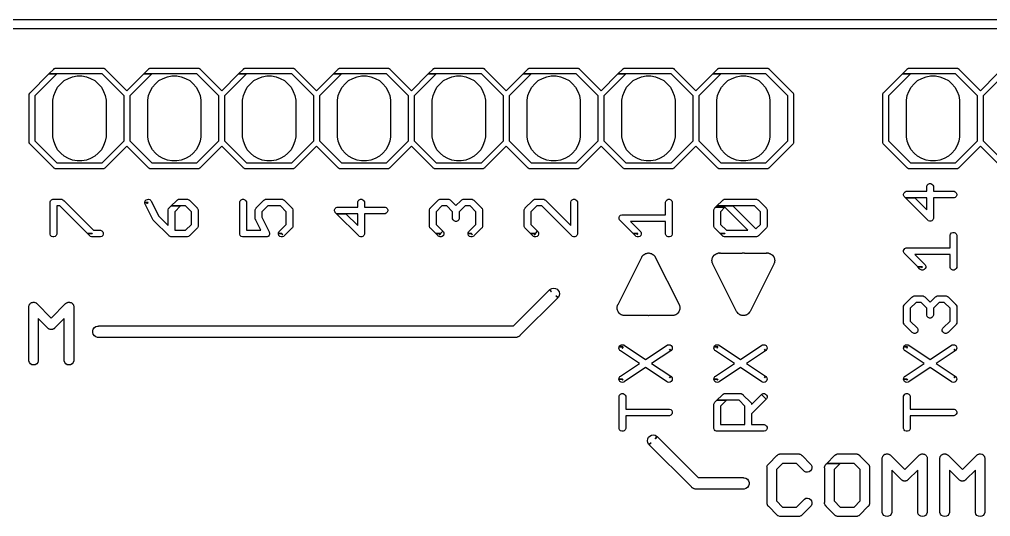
# Model space of a CAD drawing. Extents: x -6 to 103, y 0 to 58.
# Drawn here: x 44.11 to 70.12, y 40.13 to 53.45 of the extents above; entities that cross this region are included whole.
import ezdxf

# ---------------------------------------------------------------- set-up
doc = ezdxf.new("R2010")
doc.units = 0
doc.layers.add('L2D0', color=1, linetype='CONTINUOUS')

msp = doc.modelspace()

# ---------------------------------------------------------------- linework, layer by layer
at = {"layer": 'L2D0'}
for points in [[(0.999, 53.454), (97.496, 53.454)], [(97.457, 53.2), (0.262, 53.2)], [(70.431, 49.476), (69.85, 50.057), (69.269, 49.476), (69.263, 49.468), (69.259, 49.466), (69.257, 49.464), (69.244, 49.459), (69.232, 49.454), (69.229, 49.454), (69.223, 49.452), (69.206, 49.454), (67.954, 49.454), (67.937, 49.452), (67.931, 49.454), (67.928, 49.454), (67.916, 49.459), (67.903, 49.464), (67.901, 49.466), (67.897, 49.468), (67.891, 49.476), (67.256, 50.111), (67.248, 50.117), (67.246, 50.121), (67.244, 50.123), (67.239, 50.136), (67.234, 50.148), (67.234, 50.151), (67.232, 50.157), (67.234, 50.174), (67.234, 51.426), (67.232, 51.443), (67.234, 51.449), (67.234, 51.452), (67.239, 51.464), (67.244, 51.477), (67.246, 51.479), (67.248, 51.483), (67.256, 51.489), (67.761, 51.994), (67.977, 51.994), (67.386, 51.403), (67.386, 50.197), (67.977, 49.606), (69.183, 49.606), (69.774, 50.197), (69.774, 51.403), (69.183, 51.994), (67.761, 51.994), (67.891, 52.124), (67.897, 52.132), (67.901, 52.134), (67.903, 52.136), (67.916, 52.141), (67.928, 52.146), (67.931, 52.146), (67.937, 52.148), (67.954, 52.146), (69.206, 52.146), (69.223, 52.148), (69.229, 52.146), (69.232, 52.146), (69.244, 52.141), (69.257, 52.136), (69.259, 52.134), (69.263, 52.132), (69.269, 52.124), (69.85, 51.543), (70.301, 51.994)], [(70.517, 51.994), (69.926, 51.403), (69.926, 50.197), (70.517, 49.606)]]:
    msp.add_lwpolyline(points, dxfattribs=at)
for points in [[(45.077, 49.452), (45.071, 49.454), (45.068, 49.454), (45.056, 49.459), (45.043, 49.464), (45.041, 49.466), (45.037, 49.468), (45.031, 49.476), (44.396, 50.111), (44.388, 50.117), (44.386, 50.121), (44.384, 50.123), (44.379, 50.136), (44.374, 50.148), (44.374, 50.151), (44.372, 50.157), (44.374, 50.174), (44.374, 51.426), (44.372, 51.443), (44.374, 51.449), (44.374, 51.452), (44.379, 51.464), (44.384, 51.477), (44.386, 51.479), (44.388, 51.483), (44.396, 51.489), (44.901, 51.994), (45.117, 51.994), (44.526, 51.403), (44.526, 50.197), (45.117, 49.606), (46.323, 49.606), (46.914, 50.197), (46.914, 51.403), (46.323, 51.994), (44.901, 51.994), (45.031, 52.124), (45.037, 52.132), (45.041, 52.134), (45.043, 52.136), (45.056, 52.141), (45.068, 52.146), (45.071, 52.146), (45.077, 52.148), (45.094, 52.146), (46.346, 52.146), (46.363, 52.148), (46.369, 52.146), (46.372, 52.146), (46.384, 52.141), (46.397, 52.136), (46.399, 52.134), (46.403, 52.132), (46.409, 52.124), (46.99, 51.543), (47.441, 51.994), (47.657, 51.994), (47.066, 51.403), (47.066, 50.197), (47.657, 49.606), (48.863, 49.606), (49.454, 50.197), (49.454, 51.403), (48.863, 51.994), (47.441, 51.994), (47.571, 52.124), (47.577, 52.132), (47.581, 52.134), (47.583, 52.136), (47.596, 52.141), (47.608, 52.146), (47.611, 52.146), (47.617, 52.148), (47.634, 52.146), (48.886, 52.146), (48.903, 52.148), (48.909, 52.146), (48.912, 52.146), (48.924, 52.141), (48.937, 52.136), (48.939, 52.134), (48.943, 52.132), (48.949, 52.124), (49.53, 51.543), (49.981, 51.994), (50.197, 51.994), (49.606, 51.403), (49.606, 50.197), (50.197, 49.606), (51.403, 49.606), (51.994, 50.197), (51.994, 51.403), (51.403, 51.994), (49.981, 51.994), (50.111, 52.124), (50.117, 52.132), (50.121, 52.134), (50.123, 52.136), (50.136, 52.141), (50.148, 52.146), (50.151, 52.146), (50.157, 52.148), (50.174, 52.146), (51.426, 52.146), (51.443, 52.148), (51.449, 52.146), (51.452, 52.146), (51.464, 52.141), (51.477, 52.136), (51.479, 52.134), (51.483, 52.132), (51.489, 52.124), (52.07, 51.543), (52.521, 51.994), (52.737, 51.994), (52.146, 51.403), (52.146, 50.197), (52.737, 49.606), (53.943, 49.606), (54.534, 50.197), (54.534, 51.403), (53.943, 51.994), (52.521, 51.994), (52.651, 52.124), (52.657, 52.132), (52.661, 52.134), (52.663, 52.136), (52.676, 52.141), (52.688, 52.146), (52.691, 52.146), (52.697, 52.148), (52.714, 52.146), (53.966, 52.146), (53.983, 52.148), (53.989, 52.146), (53.992, 52.146), (54.004, 52.141), (54.017, 52.136), (54.019, 52.134), (54.023, 52.132), (54.029, 52.124), (54.61, 51.543), (55.061, 51.994), (55.277, 51.994), (54.686, 51.403), (54.686, 50.197), (55.277, 49.606), (56.483, 49.606), (57.074, 50.197), (57.074, 51.403), (56.483, 51.994), (55.061, 51.994), (55.191, 52.124), (55.197, 52.132), (55.201, 52.134), (55.203, 52.136), (55.216, 52.141), (55.228, 52.146), (55.231, 52.146), (55.237, 52.148), (55.254, 52.146), (56.506, 52.146), (56.523, 52.148), (56.529, 52.146), (56.532, 52.146), (56.544, 52.141), (56.557, 52.136), (56.559, 52.134), (56.563, 52.132), (56.569, 52.124), (57.15, 51.543), (57.601, 51.994), (57.817, 51.994), (57.226, 51.403), (57.226, 50.197), (57.817, 49.606), (59.023, 49.606), (59.614, 50.197), (59.614, 51.403), (59.023, 51.994), (57.601, 51.994), (57.731, 52.124), (57.737, 52.132), (57.741, 52.134), (57.743, 52.136), (57.756, 52.141), (57.768, 52.146), (57.771, 52.146), (57.777, 52.148), (57.794, 52.146), (59.046, 52.146), (59.063, 52.148), (59.069, 52.146), (59.072, 52.146), (59.084, 52.141), (59.097, 52.136), (59.099, 52.134), (59.103, 52.132), (59.109, 52.124), (59.69, 51.543), (60.141, 51.994), (60.357, 51.994), (59.766, 51.403), (59.766, 50.197), (60.357, 49.606), (61.563, 49.606), (62.154, 50.197), (62.154, 51.403), (61.563, 51.994), (60.141, 51.994), (60.271, 52.124), (60.277, 52.132), (60.281, 52.134), (60.283, 52.136), (60.296, 52.141), (60.308, 52.146), (60.311, 52.146), (60.317, 52.148), (60.334, 52.146), (61.586, 52.146), (61.603, 52.148), (61.609, 52.146), (61.612, 52.146), (61.624, 52.141), (61.637, 52.136), (61.639, 52.134), (61.643, 52.132), (61.649, 52.124), (62.23, 51.543), (62.681, 51.994), (62.897, 51.994), (62.306, 51.403), (62.306, 50.197), (62.897, 49.606), (64.103, 49.606), (64.694, 50.197), (64.694, 51.403), (64.103, 51.994), (62.681, 51.994), (62.811, 52.124), (62.817, 52.132), (62.821, 52.134), (62.823, 52.136), (62.836, 52.141), (62.848, 52.146), (62.851, 52.146), (62.857, 52.148), (62.874, 52.146), (64.126, 52.146), (64.143, 52.148), (64.149, 52.146), (64.152, 52.146), (64.164, 52.141), (64.177, 52.136), (64.179, 52.134), (64.183, 52.132), (64.189, 52.124), (64.824, 51.489), (64.832, 51.483), (64.834, 51.479), (64.836, 51.477), (64.841, 51.464), (64.846, 51.452), (64.846, 51.449), (64.848, 51.443), (64.846, 51.426), (64.846, 50.174), (64.848, 50.157), (64.846, 50.151), (64.846, 50.148), (64.841, 50.136), (64.836, 50.123), (64.834, 50.121), (64.832, 50.117), (64.824, 50.111), (64.189, 49.476), (64.183, 49.468), (64.179, 49.466), (64.177, 49.464), (64.164, 49.459), (64.152, 49.454), (64.149, 49.454), (64.143, 49.452), (64.126, 49.454), (62.874, 49.454), (62.857, 49.452), (62.851, 49.454), (62.848, 49.454), (62.836, 49.459), (62.823, 49.464), (62.821, 49.466), (62.817, 49.468), (62.811, 49.476), (62.23, 50.057), (61.649, 49.476), (61.643, 49.468), (61.639, 49.466), (61.637, 49.464), (61.624, 49.459), (61.612, 49.454), (61.609, 49.454), (61.603, 49.452), (61.586, 49.454), (60.334, 49.454), (60.317, 49.452), (60.311, 49.454), (60.308, 49.454), (60.296, 49.459), (60.283, 49.464), (60.281, 49.466), (60.277, 49.468), (60.271, 49.476), (59.69, 50.057), (59.109, 49.476), (59.103, 49.468), (59.099, 49.466), (59.097, 49.464), (59.084, 49.459), (59.072, 49.454), (59.069, 49.454), (59.063, 49.452), (59.046, 49.454), (57.794, 49.454), (57.777, 49.452), (57.771, 49.454), (57.768, 49.454), (57.756, 49.459), (57.743, 49.464), (57.741, 49.466), (57.737, 49.468), (57.731, 49.476), (57.15, 50.057), (56.569, 49.476), (56.563, 49.468), (56.559, 49.466), (56.557, 49.464), (56.544, 49.459), (56.532, 49.454), (56.529, 49.454), (56.523, 49.452), (56.506, 49.454), (55.254, 49.454), (55.237, 49.452), (55.231, 49.454), (55.228, 49.454), (55.216, 49.459), (55.203, 49.464), (55.201, 49.466), (55.197, 49.468), (55.191, 49.476), (54.61, 50.057), (54.029, 49.476), (54.023, 49.468), (54.019, 49.466), (54.017, 49.464), (54.004, 49.459), (53.992, 49.454), (53.989, 49.454), (53.983, 49.452), (53.966, 49.454), (52.714, 49.454), (52.697, 49.452), (52.691, 49.454), (52.688, 49.454), (52.676, 49.459), (52.663, 49.464), (52.661, 49.466), (52.657, 49.468), (52.651, 49.476), (52.07, 50.057), (51.489, 49.476), (51.483, 49.468), (51.479, 49.466), (51.477, 49.464), (51.464, 49.459), (51.452, 49.454), (51.449, 49.454), (51.443, 49.452), (51.426, 49.454), (50.174, 49.454), (50.157, 49.452), (50.151, 49.454), (50.148, 49.454), (50.136, 49.459), (50.123, 49.464), (50.121, 49.466), (50.117, 49.468), (50.111, 49.476), (49.53, 50.057), (48.949, 49.476), (48.943, 49.468), (48.939, 49.466), (48.937, 49.464), (48.924, 49.459), (48.912, 49.454), (48.909, 49.454), (48.903, 49.452), (48.886, 49.454), (47.634, 49.454), (47.617, 49.452), (47.611, 49.454), (47.608, 49.454), (47.596, 49.459), (47.583, 49.464), (47.581, 49.466), (47.577, 49.468), (47.571, 49.476), (46.99, 50.057), (46.409, 49.476), (46.403, 49.468), (46.399, 49.466), (46.397, 49.464), (46.384, 49.459), (46.372, 49.454), (46.369, 49.454), (46.363, 49.452), (46.346, 49.454), (45.094, 49.454)], [(45.656, 49.662), (45.534, 49.685), (45.421, 49.726), (45.309, 49.787), (45.216, 49.87), (45.134, 49.962), (45.073, 50.075), (45.032, 50.187), (45.009, 50.309), (45.009, 51.291), (45.032, 51.413), (45.073, 51.525), (45.134, 51.638), (45.216, 51.73), (45.309, 51.813), (45.421, 51.874), (45.534, 51.915), (45.656, 51.938), (45.784, 51.938), (45.906, 51.915), (46.019, 51.874), (46.131, 51.813), (46.224, 51.73), (46.306, 51.638), (46.367, 51.525), (46.408, 51.413), (46.431, 51.291), (46.431, 50.309), (46.408, 50.187), (46.367, 50.075), (46.306, 49.962), (46.224, 49.87), (46.131, 49.787), (46.019, 49.726), (45.906, 49.685), (45.784, 49.662)], [(48.196, 49.662), (48.074, 49.685), (47.961, 49.726), (47.849, 49.787), (47.756, 49.87), (47.674, 49.962), (47.613, 50.075), (47.572, 50.187), (47.549, 50.309), (47.549, 51.291), (47.572, 51.413), (47.613, 51.525), (47.674, 51.638), (47.756, 51.73), (47.849, 51.813), (47.961, 51.874), (48.074, 51.915), (48.196, 51.938), (48.324, 51.938), (48.446, 51.915), (48.559, 51.874), (48.671, 51.813), (48.764, 51.73), (48.846, 51.638), (48.907, 51.525), (48.948, 51.413), (48.971, 51.291), (48.971, 50.309), (48.948, 50.187), (48.907, 50.075), (48.846, 49.962), (48.764, 49.87), (48.671, 49.787), (48.559, 49.726), (48.446, 49.685), (48.324, 49.662)], [(50.736, 49.662), (50.614, 49.685), (50.501, 49.726), (50.389, 49.787), (50.296, 49.87), (50.214, 49.962), (50.153, 50.075), (50.112, 50.187), (50.089, 50.309), (50.089, 51.291), (50.112, 51.413), (50.153, 51.525), (50.214, 51.638), (50.296, 51.73), (50.389, 51.813), (50.501, 51.874), (50.614, 51.915), (50.736, 51.938), (50.864, 51.938), (50.986, 51.915), (51.099, 51.874), (51.211, 51.813), (51.304, 51.73), (51.386, 51.638), (51.447, 51.525), (51.488, 51.413), (51.511, 51.291), (51.511, 50.309), (51.488, 50.187), (51.447, 50.075), (51.386, 49.962), (51.304, 49.87), (51.211, 49.787), (51.099, 49.726), (50.986, 49.685), (50.864, 49.662)], [(53.276, 49.662), (53.154, 49.685), (53.041, 49.726), (52.929, 49.787), (52.836, 49.87), (52.754, 49.962), (52.693, 50.075), (52.652, 50.187), (52.629, 50.309), (52.629, 51.291), (52.652, 51.413), (52.693, 51.525), (52.754, 51.638), (52.836, 51.73), (52.929, 51.813), (53.041, 51.874), (53.154, 51.915), (53.276, 51.938), (53.404, 51.938), (53.526, 51.915), (53.639, 51.874), (53.751, 51.813), (53.844, 51.73), (53.926, 51.638), (53.987, 51.525), (54.028, 51.413), (54.051, 51.291), (54.051, 50.309), (54.028, 50.187), (53.987, 50.075), (53.926, 49.962), (53.844, 49.87), (53.751, 49.787), (53.639, 49.726), (53.526, 49.685), (53.404, 49.662)], [(55.816, 49.662), (55.694, 49.685), (55.581, 49.726), (55.469, 49.787), (55.376, 49.87), (55.294, 49.962), (55.233, 50.075), (55.192, 50.187), (55.169, 50.309), (55.169, 51.291), (55.192, 51.413), (55.233, 51.525), (55.294, 51.638), (55.376, 51.73), (55.469, 51.813), (55.581, 51.874), (55.694, 51.915), (55.816, 51.938), (55.944, 51.938), (56.066, 51.915), (56.179, 51.874), (56.291, 51.813), (56.384, 51.73), (56.466, 51.638), (56.527, 51.525), (56.568, 51.413), (56.591, 51.291), (56.591, 50.309), (56.568, 50.187), (56.527, 50.075), (56.466, 49.962), (56.384, 49.87), (56.291, 49.787), (56.179, 49.726), (56.066, 49.685), (55.944, 49.662)], [(58.356, 49.662), (58.234, 49.685), (58.121, 49.726), (58.009, 49.787), (57.916, 49.87), (57.834, 49.962), (57.773, 50.075), (57.732, 50.187), (57.709, 50.309), (57.709, 51.291), (57.732, 51.413), (57.773, 51.525), (57.834, 51.638), (57.916, 51.73), (58.009, 51.813), (58.121, 51.874), (58.234, 51.915), (58.356, 51.938), (58.484, 51.938), (58.606, 51.915), (58.719, 51.874), (58.831, 51.813), (58.924, 51.73), (59.006, 51.638), (59.067, 51.525), (59.108, 51.413), (59.131, 51.291), (59.131, 50.309), (59.108, 50.187), (59.067, 50.075), (59.006, 49.962), (58.924, 49.87), (58.831, 49.787), (58.719, 49.726), (58.606, 49.685), (58.484, 49.662)], [(60.896, 49.662), (60.774, 49.685), (60.661, 49.726), (60.549, 49.787), (60.456, 49.87), (60.374, 49.962), (60.313, 50.075), (60.272, 50.187), (60.249, 50.309), (60.249, 51.291), (60.272, 51.413), (60.313, 51.525), (60.374, 51.638), (60.456, 51.73), (60.549, 51.813), (60.661, 51.874), (60.774, 51.915), (60.896, 51.938), (61.024, 51.938), (61.146, 51.915), (61.259, 51.874), (61.371, 51.813), (61.464, 51.73), (61.546, 51.638), (61.607, 51.525), (61.648, 51.413), (61.671, 51.291), (61.671, 50.309), (61.648, 50.187), (61.607, 50.075), (61.546, 49.962), (61.464, 49.87), (61.371, 49.787), (61.259, 49.726), (61.146, 49.685), (61.024, 49.662)], [(63.436, 49.662), (63.314, 49.685), (63.201, 49.726), (63.089, 49.787), (62.996, 49.87), (62.914, 49.962), (62.853, 50.075), (62.812, 50.187), (62.789, 50.309), (62.789, 51.291), (62.812, 51.413), (62.853, 51.525), (62.914, 51.638), (62.996, 51.73), (63.089, 51.813), (63.201, 51.874), (63.314, 51.915), (63.436, 51.938), (63.564, 51.938), (63.686, 51.915), (63.799, 51.874), (63.911, 51.813), (64.004, 51.73), (64.086, 51.638), (64.147, 51.525), (64.188, 51.413), (64.211, 51.291), (64.211, 50.309), (64.188, 50.187), (64.147, 50.075), (64.086, 49.962), (64.004, 49.87), (63.911, 49.787), (63.799, 49.726), (63.686, 49.685), (63.564, 49.662)], [(68.516, 49.662), (68.394, 49.685), (68.281, 49.726), (68.169, 49.787), (68.076, 49.87), (67.994, 49.962), (67.933, 50.075), (67.892, 50.187), (67.869, 50.309), (67.869, 51.291), (67.892, 51.413), (67.933, 51.525), (67.994, 51.638), (68.076, 51.73), (68.169, 51.813), (68.281, 51.874), (68.394, 51.915), (68.516, 51.938), (68.644, 51.938), (68.766, 51.915), (68.879, 51.874), (68.991, 51.813), (69.084, 51.73), (69.166, 51.638), (69.227, 51.525), (69.268, 51.413), (69.291, 51.291), (69.291, 50.309), (69.268, 50.187), (69.227, 50.075), (69.166, 49.962), (69.084, 49.87), (68.991, 49.787), (68.879, 49.726), (68.766, 49.685), (68.644, 49.662)], [(68.486, 48.045), (68.454, 48.059), (68.441, 48.072), (68.44, 48.072), (67.843, 48.669), (68.095, 48.669), (68.414, 48.35), (68.414, 48.669), (67.843, 48.669), (67.817, 48.695), (67.805, 48.708), (67.791, 48.741), (67.791, 48.774), (67.805, 48.807), (67.831, 48.833), (67.864, 48.847), (68.414, 48.847), (68.414, 48.982), (68.428, 49.015), (68.452, 49.04), (68.486, 49.055), (68.52, 49.055), (68.552, 49.041), (68.579, 49.014), (68.593, 48.982), (68.593, 48.965), (68.592, 48.965), (68.592, 48.847), (69.143, 48.847), (69.176, 48.833), (69.201, 48.809), (69.216, 48.774), (69.216, 48.741), (69.201, 48.706), (69.176, 48.682), (69.143, 48.668), (69.126, 48.668), (69.126, 48.669), (68.592, 48.669), (68.592, 48.153), (68.593, 48.151), (68.593, 48.118), (68.578, 48.083), (68.553, 48.059), (68.52, 48.045)], [(45.004, 47.624), (44.969, 47.639), (44.945, 47.664), (44.931, 47.697), (44.931, 48.561), (44.945, 48.594), (44.969, 48.619), (44.971, 48.62), (45.004, 48.634), (45.037, 48.634), (45.039, 48.633), (45.209, 48.633), (45.211, 48.634), (45.245, 48.634), (45.278, 48.62), (45.284, 48.614), (45.289, 48.61), (45.291, 48.607), (45.304, 48.595), (45.305, 48.593), (46.096, 47.803), (46.282, 47.803), (46.314, 47.791), (46.342, 47.763), (46.356, 47.731), (46.356, 47.697), (46.342, 47.665), (46.314, 47.637), (46.282, 47.625), (46.077, 47.625), (46.075, 47.624), (46.042, 47.624), (46.006, 47.639), (45.997, 47.65), (45.934, 47.713), (46.058, 47.713), (46.055, 47.71), (46.055, 47.707), (46.059, 47.71), (46.059, 47.713), (45.934, 47.713), (45.191, 48.455), (45.109, 48.455), (45.109, 47.714), (45.11, 47.714), (45.11, 47.697), (45.096, 47.664), (45.072, 47.639), (45.037, 47.624)], [(48.167, 47.623), (48.166, 47.624), (48.147, 47.632), (48.132, 47.639), (48.131, 47.639), (48.122, 47.65), (48.12, 47.651), (47.705, 48.066), (47.697, 48.072), (47.695, 48.075), (47.692, 48.078), (47.688, 48.089), (47.688, 48.09), (47.48, 48.504), (47.481, 48.505), (47.473, 48.519), (47.471, 48.547), (47.56, 48.547), (47.513, 48.521), (47.56, 48.544), (47.561, 48.544), (47.561, 48.545), (47.56, 48.547), (47.471, 48.547), (47.471, 48.555), (47.481, 48.59), (47.506, 48.616), (47.537, 48.632), (47.571, 48.634), (47.606, 48.624), (47.632, 48.599), (47.64, 48.584), (47.842, 48.181), (48.094, 47.929), (48.094, 48.354), (48.108, 48.386), (48.121, 48.399), (48.12, 48.4), (48.175, 48.455), (48.428, 48.455), (48.272, 48.3), (48.272, 47.803), (48.562, 47.803), (48.717, 47.959), (48.717, 48.3), (48.562, 48.455), (48.175, 48.455), (48.315, 48.594), (48.316, 48.596), (48.341, 48.62), (48.374, 48.634), (48.408, 48.634), (48.41, 48.633), (48.58, 48.633), (48.582, 48.634), (48.615, 48.634), (48.648, 48.62), (48.661, 48.607), (48.661, 48.606), (48.662, 48.607), (48.869, 48.4), (48.869, 48.399), (48.881, 48.388), (48.882, 48.386), (48.896, 48.354), (48.896, 48.32), (48.895, 48.318), (48.895, 47.94), (48.896, 47.938), (48.896, 47.905), (48.882, 47.872), (48.881, 47.87), (48.869, 47.859), (48.664, 47.654), (48.662, 47.651), (48.66, 47.65), (48.651, 47.639), (48.649, 47.638), (48.646, 47.637), (48.615, 47.624), (48.582, 47.624), (48.58, 47.625), (48.202, 47.625), (48.2, 47.624), (48.174, 47.624)], [(50.086, 47.623), (50.049, 47.639), (50.025, 47.664), (50.011, 47.697), (50.011, 48.561), (50.025, 48.594), (50.049, 48.619), (50.084, 48.634), (50.117, 48.634), (50.152, 48.619), (50.176, 48.594), (50.19, 48.561), (50.19, 48.544), (50.189, 48.544), (50.189, 47.803), (50.579, 47.803), (50.442, 48.077), (50.44, 48.079), (50.436, 48.089), (50.434, 48.092), (50.428, 48.105), (50.428, 48.108), (50.426, 48.112), (50.426, 48.129), (50.427, 48.129), (50.426, 48.14), (50.427, 48.143), (50.427, 48.318), (50.426, 48.32), (50.426, 48.354), (50.44, 48.386), (50.453, 48.399), (50.453, 48.4), (50.66, 48.607), (50.66, 48.606), (50.674, 48.62), (50.706, 48.634), (50.74, 48.634), (50.742, 48.633), (51.12, 48.633), (51.122, 48.634), (51.155, 48.634), (51.188, 48.62), (51.201, 48.607), (51.201, 48.606), (51.202, 48.607), (51.409, 48.4), (51.409, 48.399), (51.421, 48.388), (51.422, 48.386), (51.436, 48.354), (51.436, 48.32), (51.435, 48.318), (51.435, 47.94), (51.436, 47.938), (51.436, 47.905), (51.422, 47.872), (51.421, 47.87), (51.409, 47.859), (51.204, 47.654), (51.202, 47.651), (51.191, 47.639), (51.155, 47.624), (51.122, 47.624), (51.087, 47.639), (51.063, 47.664), (51.049, 47.697), (51.049, 47.714), (51.138, 47.714), (51.136, 47.712), (51.17, 47.683), (51.139, 47.713), (51.138, 47.714), (51.049, 47.714), (51.049, 47.731), (51.063, 47.763), (51.076, 47.776), (51.076, 47.777), (51.257, 47.959), (51.257, 48.3), (51.102, 48.455), (50.76, 48.455), (50.605, 48.3), (50.605, 48.151), (50.798, 47.764), (50.799, 47.763), (50.802, 47.755), (50.803, 47.754), (50.811, 47.738), (50.811, 47.735), (50.813, 47.731), (50.813, 47.697), (50.808, 47.686), (50.803, 47.668), (50.778, 47.642), (50.774, 47.64), (50.771, 47.637), (50.761, 47.633), (50.747, 47.626), (50.741, 47.626), (50.739, 47.625), (50.723, 47.625), (50.712, 47.624), (50.709, 47.625), (50.119, 47.625), (50.117, 47.624), (50.093, 47.624)], [(53.246, 47.624), (53.211, 47.639), (53.202, 47.65), (53.2, 47.651), (52.603, 48.248), (52.855, 48.248), (53.174, 47.929), (53.174, 48.248), (52.603, 48.248), (52.571, 48.28), (52.565, 48.287), (52.551, 48.32), (52.551, 48.354), (52.565, 48.386), (52.591, 48.412), (52.624, 48.426), (53.174, 48.426), (53.174, 48.561), (53.188, 48.594), (53.212, 48.619), (53.246, 48.634), (53.28, 48.634), (53.312, 48.62), (53.339, 48.593), (53.353, 48.561), (53.353, 48.544), (53.352, 48.544), (53.352, 48.426), (53.903, 48.426), (53.936, 48.412), (53.961, 48.388), (53.976, 48.354), (53.976, 48.32), (53.962, 48.288), (53.935, 48.261), (53.903, 48.247), (53.886, 48.247), (53.886, 48.248), (53.352, 48.248), (53.352, 47.733), (53.353, 47.731), (53.353, 47.697), (53.339, 47.665), (53.312, 47.638), (53.28, 47.624)], [(55.371, 47.624), (55.336, 47.639), (55.325, 47.651), (55.263, 47.713), (55.388, 47.713), (55.387, 47.712), (55.387, 47.713), (55.357, 47.683), (55.391, 47.712), (55.39, 47.713), (55.263, 47.713), (55.117, 47.859), (55.105, 47.872), (55.091, 47.905), (55.091, 48.354), (55.105, 48.386), (55.118, 48.399), (55.117, 48.4), (55.312, 48.595), (55.338, 48.62), (55.371, 48.634), (55.405, 48.634), (55.407, 48.633), (55.577, 48.633), (55.579, 48.634), (55.613, 48.634), (55.645, 48.62), (55.658, 48.607), (55.658, 48.606), (55.659, 48.607), (55.803, 48.463), (55.935, 48.594), (55.936, 48.596), (55.961, 48.62), (55.994, 48.634), (56.028, 48.634), (56.03, 48.633), (56.2, 48.633), (56.202, 48.634), (56.235, 48.634), (56.268, 48.62), (56.281, 48.607), (56.281, 48.606), (56.282, 48.607), (56.489, 48.4), (56.489, 48.399), (56.501, 48.388), (56.502, 48.386), (56.516, 48.354), (56.516, 48.32), (56.515, 48.318), (56.515, 47.94), (56.516, 47.938), (56.516, 47.905), (56.502, 47.872), (56.501, 47.87), (56.489, 47.859), (56.284, 47.654), (56.282, 47.651), (56.271, 47.639), (56.235, 47.624), (56.202, 47.624), (56.167, 47.639), (56.143, 47.664), (56.129, 47.697), (56.129, 47.714), (56.218, 47.714), (56.216, 47.712), (56.25, 47.683), (56.219, 47.713), (56.218, 47.714), (56.129, 47.714), (56.129, 47.731), (56.143, 47.763), (56.156, 47.776), (56.156, 47.777), (56.337, 47.959), (56.337, 48.3), (56.182, 48.455), (56.048, 48.455), (55.892, 48.3), (55.892, 48.129), (55.893, 48.129), (55.893, 48.112), (55.879, 48.08), (55.851, 48.052), (55.819, 48.04), (55.787, 48.04), (55.752, 48.053), (55.728, 48.079), (55.714, 48.112), (55.714, 48.3), (55.559, 48.455), (55.425, 48.455), (55.269, 48.3), (55.269, 47.959), (55.451, 47.777), (55.388, 47.714), (55.389, 47.714), (55.451, 47.776), (55.465, 47.762), (55.477, 47.73), (55.477, 47.698), (55.465, 47.666), (55.437, 47.638), (55.405, 47.624)], [(57.911, 47.624), (57.876, 47.639), (57.865, 47.651), (57.803, 47.713), (57.928, 47.713), (57.927, 47.712), (57.927, 47.713), (57.897, 47.683), (57.931, 47.712), (57.93, 47.713), (57.803, 47.713), (57.657, 47.859), (57.645, 47.872), (57.631, 47.905), (57.631, 48.354), (57.645, 48.386), (57.658, 48.399), (57.657, 48.4), (57.852, 48.595), (57.878, 48.62), (57.911, 48.634), (57.945, 48.634), (57.947, 48.633), (58.117, 48.633), (58.119, 48.634), (58.153, 48.634), (58.185, 48.62), (58.198, 48.607), (58.198, 48.606), (58.199, 48.607), (58.877, 47.929), (58.877, 48.56), (58.889, 48.592), (58.917, 48.62), (58.949, 48.634), (58.983, 48.634), (59.015, 48.62), (59.042, 48.593), (59.056, 48.561), (59.056, 48.544), (59.055, 48.544), (59.055, 47.733), (59.056, 47.731), (59.056, 47.697), (59.042, 47.665), (59.015, 47.638), (58.983, 47.624), (58.949, 47.624), (58.914, 47.639), (58.903, 47.651), (58.099, 48.455), (57.965, 48.455), (57.809, 48.3), (57.809, 47.959), (57.991, 47.777), (57.928, 47.714), (57.929, 47.714), (57.991, 47.776), (58.005, 47.762), (58.017, 47.73), (58.017, 47.698), (58.005, 47.666), (57.977, 47.638), (57.945, 47.624)], [(60.659, 47.624), (60.623, 47.639), (60.61, 47.654), (60.55, 47.714), (60.676, 47.714), (60.651, 47.689), (60.678, 47.712), (60.676, 47.714), (60.55, 47.714), (60.21, 48.053), (60.197, 48.066), (60.185, 48.079), (60.171, 48.112), (60.171, 48.146), (60.185, 48.179), (60.209, 48.204), (60.244, 48.219), (60.277, 48.219), (60.279, 48.218), (61.417, 48.218), (61.417, 48.56), (61.429, 48.592), (61.457, 48.62), (61.489, 48.634), (61.523, 48.634), (61.555, 48.62), (61.582, 48.593), (61.596, 48.561), (61.596, 48.544), (61.595, 48.544), (61.595, 48.148), (61.596, 48.146), (61.596, 48.112), (61.595, 48.11), (61.595, 47.714), (61.596, 47.714), (61.596, 47.697), (61.582, 47.665), (61.555, 47.638), (61.523, 47.624), (61.489, 47.624), (61.457, 47.638), (61.429, 47.666), (61.417, 47.698), (61.417, 48.04), (60.475, 48.04), (60.739, 47.777), (60.738, 47.776), (60.751, 47.763), (60.765, 47.731), (60.765, 47.697), (60.751, 47.664), (60.727, 47.639), (60.692, 47.624)], [(62.992, 47.623), (62.97, 47.633), (62.956, 47.639), (62.945, 47.651), (62.883, 47.713), (63.008, 47.713), (63.007, 47.712), (63.007, 47.713), (63.004, 47.71), (63.004, 47.706), (63.008, 47.709), (63.008, 47.713), (62.883, 47.713), (62.737, 47.859), (62.725, 47.872), (62.711, 47.905), (62.711, 48.354), (62.725, 48.386), (62.738, 48.399), (62.737, 48.4), (62.755, 48.418), (63.008, 48.418), (62.889, 48.3), (62.889, 47.959), (63.045, 47.803), (63.624, 47.803), (63.008, 48.418), (62.755, 48.418), (62.792, 48.455), (63.223, 48.455), (63.839, 47.84), (63.957, 47.959), (63.957, 48.3), (63.802, 48.455), (62.792, 48.455), (62.932, 48.595), (62.958, 48.62), (62.991, 48.634), (63.025, 48.634), (63.027, 48.633), (63.82, 48.633), (63.822, 48.634), (63.855, 48.634), (63.888, 48.62), (63.901, 48.607), (63.901, 48.606), (63.902, 48.607), (64.109, 48.4), (64.109, 48.399), (64.121, 48.388), (64.122, 48.386), (64.136, 48.354), (64.136, 48.32), (64.135, 48.318), (64.135, 47.94), (64.136, 47.938), (64.136, 47.905), (64.122, 47.872), (64.121, 47.87), (64.109, 47.859), (63.904, 47.654), (63.902, 47.651), (63.9, 47.65), (63.891, 47.639), (63.89, 47.639), (63.889, 47.638), (63.886, 47.637), (63.881, 47.635), (63.855, 47.624), (63.822, 47.624), (63.82, 47.625), (63.027, 47.625), (63.025, 47.624), (62.999, 47.624)], [(68.279, 46.735), (68.243, 46.75), (68.23, 46.765), (68.17, 46.825), (68.296, 46.825), (68.271, 46.8), (68.298, 46.823), (68.296, 46.825), (68.17, 46.825), (67.83, 47.164), (67.817, 47.177), (67.805, 47.19), (67.791, 47.223), (67.791, 47.257), (67.805, 47.29), (67.829, 47.315), (67.864, 47.33), (67.897, 47.33), (67.899, 47.329), (69.037, 47.329), (69.037, 47.671), (69.049, 47.703), (69.077, 47.731), (69.109, 47.745), (69.143, 47.745), (69.175, 47.731), (69.202, 47.704), (69.216, 47.672), (69.216, 47.655), (69.215, 47.655), (69.215, 47.259), (69.216, 47.257), (69.216, 47.223), (69.215, 47.221), (69.215, 46.825), (69.216, 46.825), (69.216, 46.808), (69.202, 46.776), (69.175, 46.749), (69.143, 46.735), (69.109, 46.735), (69.077, 46.749), (69.049, 46.777), (69.037, 46.809), (69.037, 47.151), (68.095, 47.151), (68.359, 46.888), (68.358, 46.887), (68.371, 46.874), (68.385, 46.842), (68.385, 46.808), (68.371, 46.775), (68.347, 46.75), (68.312, 46.735)], [(60.96, 45.514), (60.948, 45.516), (60.931, 45.516), (60.928, 45.517), (60.351, 45.517), (60.347, 45.516), (60.339, 45.516), (60.331, 45.517), (60.325, 45.517), (60.325, 45.516), (60.296, 45.516), (60.29, 45.518), (60.289, 45.518), (60.284, 45.52), (60.281, 45.52), (60.266, 45.526), (60.264, 45.526), (60.252, 45.53), (60.239, 45.534), (60.235, 45.536), (60.233, 45.536), (60.23, 45.538), (60.228, 45.539), (60.204, 45.556), (60.19, 45.565), (60.188, 45.568), (60.187, 45.569), (60.184, 45.571), (60.179, 45.574), (60.156, 45.606), (60.152, 45.611), (60.151, 45.613), (60.148, 45.617), (60.148, 45.618), (60.144, 45.623), (60.135, 45.647), (60.129, 45.661), (60.128, 45.666), (60.128, 45.668), (60.127, 45.669), (60.127, 45.671), (60.125, 45.676), (60.124, 45.688), (60.124, 45.692), (60.119, 45.72), (60.12, 45.724), (60.119, 45.728), (60.123, 45.744), (60.125, 45.758), (60.129, 45.779), (60.131, 45.783), (60.131, 45.784), (60.132, 45.785), (60.133, 45.792), (60.142, 45.808), (60.143, 45.811), (60.145, 45.814), (60.152, 45.829), (60.778, 47.081), (60.783, 47.093), (60.791, 47.103), (60.793, 47.107), (60.8, 47.115), (60.819, 47.139), (60.827, 47.145), (60.831, 47.149), (60.844, 47.157), (60.868, 47.174), (60.877, 47.177), (60.882, 47.18), (60.903, 47.185), (60.924, 47.192), (60.931, 47.192), (60.938, 47.194), (60.96, 47.193), (60.982, 47.194), (60.989, 47.192), (60.996, 47.192), (61.017, 47.185), (61.038, 47.18), (61.043, 47.177), (61.052, 47.174), (61.076, 47.157), (61.089, 47.149), (61.093, 47.145), (61.101, 47.139), (61.12, 47.115), (61.127, 47.107), (61.129, 47.103), (61.137, 47.093), (61.142, 47.081), (61.768, 45.829), (61.775, 45.814), (61.777, 45.811), (61.778, 45.808), (61.787, 45.792), (61.788, 45.785), (61.789, 45.784), (61.789, 45.783), (61.791, 45.779), (61.795, 45.758), (61.797, 45.744), (61.801, 45.728), (61.8, 45.724), (61.801, 45.72), (61.796, 45.692), (61.796, 45.688), (61.795, 45.676), (61.793, 45.671), (61.793, 45.669), (61.792, 45.668), (61.792, 45.666), (61.791, 45.661), (61.785, 45.647), (61.776, 45.623), (61.772, 45.618), (61.772, 45.617), (61.769, 45.613), (61.768, 45.611), (61.764, 45.606), (61.741, 45.574), (61.736, 45.571), (61.733, 45.569), (61.732, 45.568), (61.73, 45.565), (61.716, 45.556), (61.692, 45.539), (61.69, 45.538), (61.687, 45.536), (61.685, 45.536), (61.681, 45.534), (61.668, 45.53), (61.656, 45.526), (61.654, 45.526), (61.639, 45.52), (61.636, 45.52), (61.631, 45.518), (61.63, 45.518), (61.624, 45.516), (61.595, 45.516), (61.595, 45.517), (61.589, 45.517), (61.581, 45.516), (61.573, 45.516), (61.569, 45.517), (60.992, 45.517), (60.989, 45.516), (60.972, 45.516)], [(63.478, 45.516), (63.471, 45.518), (63.464, 45.518), (63.443, 45.525), (63.422, 45.53), (63.417, 45.533), (63.408, 45.536), (63.384, 45.553), (63.371, 45.561), (63.367, 45.565), (63.359, 45.571), (63.34, 45.595), (63.333, 45.603), (63.331, 45.607), (63.323, 45.617), (63.318, 45.629), (62.692, 46.881), (62.685, 46.896), (62.683, 46.899), (62.682, 46.902), (62.673, 46.918), (62.672, 46.925), (62.671, 46.926), (62.671, 46.927), (62.669, 46.931), (62.665, 46.952), (62.663, 46.966), (62.659, 46.982), (62.66, 46.986), (62.659, 46.99), (62.664, 47.018), (62.664, 47.022), (62.665, 47.034), (62.667, 47.039), (62.667, 47.041), (62.668, 47.042), (62.668, 47.044), (62.669, 47.049), (62.675, 47.063), (62.684, 47.087), (62.688, 47.092), (62.688, 47.093), (62.691, 47.097), (62.692, 47.099), (62.696, 47.104), (62.719, 47.136), (62.724, 47.139), (62.727, 47.141), (62.728, 47.142), (62.73, 47.145), (62.744, 47.154), (62.768, 47.171), (62.77, 47.172), (62.773, 47.174), (62.775, 47.174), (62.779, 47.176), (62.792, 47.18), (62.804, 47.184), (62.806, 47.184), (62.821, 47.19), (62.824, 47.19), (62.829, 47.192), (62.83, 47.192), (62.836, 47.194), (62.865, 47.194), (62.865, 47.193), (62.871, 47.193), (62.879, 47.194), (62.887, 47.194), (62.891, 47.193), (63.468, 47.193), (63.471, 47.194), (63.488, 47.194), (63.5, 47.196), (63.512, 47.194), (63.529, 47.194), (63.532, 47.193), (64.109, 47.193), (64.113, 47.194), (64.121, 47.194), (64.129, 47.193), (64.135, 47.193), (64.135, 47.194), (64.164, 47.194), (64.17, 47.192), (64.171, 47.192), (64.176, 47.19), (64.179, 47.19), (64.194, 47.184), (64.196, 47.184), (64.208, 47.18), (64.221, 47.176), (64.225, 47.174), (64.227, 47.174), (64.23, 47.172), (64.232, 47.171), (64.249, 47.158), (64.256, 47.154), (64.27, 47.145), (64.272, 47.142), (64.273, 47.141), (64.276, 47.139), (64.281, 47.136), (64.304, 47.104), (64.308, 47.099), (64.309, 47.097), (64.312, 47.093), (64.312, 47.092), (64.316, 47.087), (64.325, 47.063), (64.331, 47.049), (64.332, 47.044), (64.332, 47.042), (64.333, 47.041), (64.333, 47.039), (64.335, 47.034), (64.336, 47.022), (64.336, 47.018), (64.341, 46.99), (64.34, 46.986), (64.341, 46.982), (64.337, 46.966), (64.335, 46.952), (64.331, 46.931), (64.329, 46.927), (64.329, 46.926), (64.328, 46.925), (64.327, 46.918), (64.318, 46.902), (64.317, 46.899), (64.315, 46.896), (64.308, 46.881), (63.682, 45.629), (63.677, 45.617), (63.669, 45.607), (63.667, 45.603), (63.66, 45.595), (63.641, 45.571), (63.633, 45.565), (63.629, 45.561), (63.616, 45.553), (63.592, 45.536), (63.583, 45.533), (63.578, 45.53), (63.557, 45.525), (63.536, 45.518), (63.529, 45.518), (63.522, 45.516), (63.5, 45.517)], [(57.404, 44.931), (57.398, 44.932), (46.228, 44.932), (46.228, 44.933), (46.205, 44.933), (46.159, 44.947), (46.118, 44.975), (46.09, 45.016), (46.076, 45.062), (46.076, 45.108), (46.09, 45.154), (46.118, 45.195), (46.159, 45.223), (46.205, 45.237), (46.228, 45.237), (46.228, 45.238), (57.341, 45.238), (58.312, 46.209), (58.366, 46.155), (58.316, 46.212), (58.331, 46.226), (58.372, 46.247), (58.42, 46.255), (58.468, 46.247), (58.512, 46.224), (58.543, 46.193), (58.566, 46.149), (58.574, 46.101), (58.566, 46.053), (58.545, 46.012), (58.531, 45.997), (58.474, 46.047), (58.528, 45.993), (57.523, 44.988), (57.514, 44.975), (57.496, 44.962), (57.493, 44.96), (57.489, 44.958), (57.473, 44.947), (57.46, 44.943), (57.452, 44.939), (57.44, 44.937), (57.427, 44.933), (57.416, 44.933)], [(68.071, 45.037), (68.039, 45.051), (68.026, 45.064), (68.025, 45.063), (67.817, 45.271), (67.805, 45.284), (67.791, 45.317), (67.791, 45.766), (67.805, 45.799), (67.811, 45.806), (68.011, 46.006), (68.012, 46.008), (68.038, 46.032), (68.071, 46.046), (68.313, 46.046), (68.345, 46.032), (68.358, 46.019), (68.359, 46.02), (68.503, 45.875), (68.648, 46.02), (68.661, 46.032), (68.694, 46.046), (68.935, 46.046), (68.968, 46.032), (68.981, 46.019), (68.982, 46.02), (69.189, 45.812), (69.188, 45.811), (69.191, 45.809), (69.192, 45.81), (69.202, 45.798), (69.216, 45.766), (69.216, 45.732), (69.215, 45.73), (69.215, 45.353), (69.216, 45.351), (69.216, 45.317), (69.202, 45.285), (69.188, 45.271), (69.189, 45.271), (68.982, 45.063), (68.981, 45.064), (68.968, 45.051), (68.935, 45.037), (68.902, 45.037), (68.869, 45.051), (68.843, 45.077), (68.829, 45.11), (68.829, 45.143), (68.843, 45.176), (68.856, 45.189), (69.037, 45.371), (69.037, 45.712), (68.882, 45.868), (68.748, 45.868), (68.592, 45.712), (68.592, 45.542), (68.593, 45.542), (68.593, 45.525), (68.578, 45.49), (68.553, 45.466), (68.52, 45.452), (68.486, 45.452), (68.454, 45.466), (68.428, 45.492), (68.414, 45.525), (68.414, 45.712), (68.259, 45.868), (68.125, 45.868), (67.969, 45.712), (67.969, 45.371), (68.164, 45.176), (68.178, 45.143), (68.178, 45.11), (68.163, 45.075), (68.138, 45.051), (68.105, 45.037)], [(44.489, 44.195), (44.445, 44.201), (44.406, 44.225), (44.377, 44.259), (44.362, 44.303), (44.362, 45.747), (44.361, 45.758), (44.362, 45.762), (44.362, 45.767), (44.369, 45.788), (44.373, 45.802), (44.375, 45.804), (44.377, 45.811), (44.397, 45.834), (44.399, 45.837), (44.4, 45.838), (44.407, 45.846), (44.423, 45.855), (44.434, 45.863), (44.441, 45.865), (44.445, 45.867), (44.46, 45.87), (44.478, 45.875), (44.482, 45.875), (44.489, 45.876), (44.51, 45.872), (44.524, 45.871), (44.528, 45.869), (44.533, 45.868), (44.556, 45.855), (44.562, 45.852), (44.563, 45.851), (44.572, 45.846), (44.579, 45.837), (44.964, 45.452), (45.348, 45.837), (45.351, 45.84), (45.356, 45.846), (45.361, 45.849), (45.366, 45.853), (45.382, 45.86), (45.394, 45.867), (45.398, 45.868), (45.405, 45.871), (45.42, 45.872), (45.438, 45.876), (45.446, 45.875), (45.45, 45.875), (45.463, 45.871), (45.482, 45.868), (45.488, 45.865), (45.494, 45.863), (45.504, 45.856), (45.521, 45.846), (45.528, 45.838), (45.529, 45.837), (45.534, 45.831), (45.55, 45.811), (45.552, 45.806), (45.555, 45.802), (45.56, 45.785), (45.566, 45.768), (45.566, 45.762), (45.567, 45.758), (45.565, 45.735), (45.565, 44.323), (45.566, 44.323), (45.566, 44.302), (45.55, 44.259), (45.522, 44.225), (45.481, 44.201), (45.438, 44.195), (45.394, 44.201), (45.355, 44.225), (45.326, 44.259), (45.311, 44.303), (45.311, 45.44), (45.058, 45.186), (45.054, 45.18), (45.047, 45.175), (45.038, 45.166), (45.027, 45.161), (45.018, 45.155), (45.004, 45.151), (44.996, 45.148), (44.988, 45.147), (44.975, 45.144), (44.963, 45.145), (44.952, 45.144), (44.94, 45.147), (44.931, 45.148), (44.921, 45.152), (44.911, 45.155), (44.902, 45.161), (44.89, 45.166), (44.884, 45.172), (44.873, 45.179), (44.865, 45.191), (44.616, 45.44), (44.616, 44.323), (44.617, 44.323), (44.617, 44.302), (44.601, 44.259), (44.573, 44.225), (44.532, 44.201)], [(60.26, 43.725), (60.225, 43.734), (60.196, 43.753), (60.177, 43.782), (60.169, 43.816), (60.259, 43.816), (60.279, 43.788), (60.261, 43.816), (60.169, 43.816), (60.169, 43.817), (60.177, 43.851), (60.195, 43.881), (60.212, 43.892), (60.723, 44.232), (60.212, 44.572), (60.195, 44.583), (60.177, 44.613), (60.169, 44.647), (60.176, 44.676), (60.279, 44.676), (60.259, 44.648), (60.261, 44.648), (60.279, 44.676), (60.176, 44.676), (60.177, 44.681), (60.195, 44.71), (60.226, 44.731), (60.26, 44.737), (60.295, 44.731), (60.311, 44.72), (60.883, 44.339), (61.457, 44.721), (61.457, 44.722), (61.473, 44.731), (61.506, 44.737), (61.54, 44.731), (61.57, 44.711), (61.59, 44.681), (61.596, 44.647), (61.59, 44.613), (61.571, 44.584), (61.557, 44.574), (61.525, 44.618), (61.555, 44.573), (61.043, 44.232), (61.555, 43.891), (61.525, 43.846), (61.557, 43.89), (61.571, 43.88), (61.59, 43.851), (61.596, 43.817), (61.59, 43.782), (61.569, 43.752), (61.541, 43.734), (61.506, 43.725), (61.472, 43.733), (61.457, 43.742), (61.457, 43.743), (60.883, 44.125), (60.311, 43.744), (60.296, 43.734)], [(62.8, 43.725), (62.765, 43.734), (62.736, 43.753), (62.717, 43.782), (62.709, 43.816), (62.799, 43.816), (62.819, 43.788), (62.801, 43.816), (62.709, 43.816), (62.709, 43.817), (62.717, 43.851), (62.735, 43.881), (62.752, 43.892), (63.263, 44.232), (62.752, 44.572), (62.735, 44.583), (62.717, 44.613), (62.709, 44.647), (62.716, 44.676), (62.819, 44.676), (62.799, 44.648), (62.801, 44.648), (62.819, 44.676), (62.716, 44.676), (62.717, 44.681), (62.735, 44.71), (62.766, 44.731), (62.8, 44.737), (62.835, 44.731), (62.851, 44.72), (63.423, 44.339), (63.997, 44.721), (63.997, 44.722), (64.013, 44.731), (64.046, 44.737), (64.08, 44.731), (64.11, 44.711), (64.13, 44.681), (64.136, 44.647), (64.13, 44.613), (64.111, 44.584), (64.097, 44.574), (64.065, 44.618), (64.095, 44.573), (63.583, 44.232), (64.095, 43.891), (64.065, 43.846), (64.097, 43.89), (64.111, 43.88), (64.13, 43.851), (64.136, 43.817), (64.13, 43.782), (64.109, 43.752), (64.081, 43.734), (64.046, 43.725), (64.012, 43.733), (63.997, 43.742), (63.997, 43.743), (63.423, 44.125), (62.851, 43.744), (62.836, 43.734)], [(67.88, 43.725), (67.845, 43.734), (67.816, 43.753), (67.797, 43.782), (67.789, 43.816), (67.879, 43.816), (67.899, 43.788), (67.881, 43.816), (67.789, 43.816), (67.789, 43.817), (67.797, 43.851), (67.815, 43.881), (67.832, 43.892), (68.343, 44.232), (67.832, 44.572), (67.815, 44.583), (67.797, 44.613), (67.789, 44.647), (67.796, 44.676), (67.899, 44.676), (67.879, 44.648), (67.881, 44.648), (67.899, 44.676), (67.796, 44.676), (67.797, 44.681), (67.815, 44.71), (67.846, 44.731), (67.88, 44.737), (67.915, 44.731), (67.931, 44.72), (68.503, 44.339), (69.077, 44.721), (69.077, 44.722), (69.093, 44.731), (69.126, 44.737), (69.16, 44.731), (69.19, 44.711), (69.21, 44.681), (69.216, 44.647), (69.21, 44.613), (69.191, 44.584), (69.177, 44.574), (69.145, 44.618), (69.175, 44.573), (68.663, 44.232), (69.175, 43.891), (69.145, 43.846), (69.177, 43.89), (69.191, 43.88), (69.21, 43.851), (69.216, 43.817), (69.21, 43.782), (69.189, 43.752), (69.161, 43.734), (69.126, 43.725), (69.092, 43.733), (69.077, 43.742), (69.077, 43.743), (68.503, 44.125), (67.931, 43.744), (67.916, 43.734)], [(60.244, 42.417), (60.209, 42.432), (60.185, 42.457), (60.171, 42.49), (60.171, 43.354), (60.185, 43.387), (60.209, 43.412), (60.244, 43.427), (60.277, 43.427), (60.312, 43.412), (60.336, 43.387), (60.35, 43.354), (60.35, 43.337), (60.349, 43.337), (60.349, 43.011), (61.506, 43.011), (61.506, 43.012), (61.523, 43.012), (61.555, 42.998), (61.582, 42.971), (61.596, 42.939), (61.596, 42.905), (61.582, 42.873), (61.554, 42.845), (61.522, 42.833), (60.349, 42.833), (60.349, 42.507), (60.35, 42.507), (60.35, 42.49), (60.336, 42.457), (60.312, 42.432), (60.277, 42.417)], [(62.784, 42.417), (62.758, 42.428), (62.75, 42.431), (62.749, 42.432), (62.725, 42.457), (62.711, 42.49), (62.711, 43.147), (62.725, 43.179), (62.738, 43.192), (62.737, 43.193), (62.792, 43.248), (63.045, 43.248), (62.889, 43.093), (62.889, 42.596), (63.542, 42.596), (63.542, 42.903), (63.541, 42.905), (63.541, 42.939), (63.542, 42.941), (63.542, 43.093), (63.386, 43.248), (62.792, 43.248), (62.932, 43.388), (62.958, 43.413), (62.991, 43.427), (63.025, 43.427), (63.027, 43.426), (63.404, 43.426), (63.406, 43.427), (63.44, 43.427), (63.473, 43.413), (63.48, 43.407), (63.484, 43.403), (63.486, 43.4), (63.498, 43.389), (63.499, 43.387), (63.691, 43.195), (63.694, 43.193), (63.707, 43.181), (63.72, 43.146), (63.72, 43.137), (63.983, 43.4), (64.045, 43.337), (64.046, 43.338), (63.984, 43.4), (63.997, 43.413), (64.029, 43.427), (64.063, 43.427), (64.095, 43.413), (64.122, 43.386), (64.136, 43.354), (64.136, 43.32), (64.122, 43.288), (64.109, 43.275), (64.047, 43.337), (64.046, 43.336), (64.109, 43.274), (63.72, 42.885), (63.72, 42.596), (64.062, 42.596), (64.094, 42.584), (64.122, 42.556), (64.136, 42.524), (64.136, 42.49), (64.122, 42.458), (64.094, 42.43), (64.062, 42.418), (63.65, 42.418), (63.648, 42.417), (63.614, 42.417), (63.612, 42.418), (62.819, 42.418), (62.817, 42.417)], [(67.864, 42.417), (67.829, 42.432), (67.805, 42.457), (67.791, 42.49), (67.791, 43.354), (67.805, 43.387), (67.829, 43.412), (67.864, 43.427), (67.897, 43.427), (67.932, 43.412), (67.956, 43.387), (67.97, 43.354), (67.97, 43.337), (67.969, 43.337), (67.969, 43.011), (69.126, 43.011), (69.126, 43.012), (69.143, 43.012), (69.175, 42.998), (69.202, 42.971), (69.216, 42.939), (69.216, 42.905), (69.202, 42.873), (69.174, 42.845), (69.142, 42.833), (67.969, 42.833), (67.969, 42.507), (67.97, 42.507), (67.97, 42.49), (67.956, 42.457), (67.932, 42.432), (67.897, 42.417)], [(62.23, 40.867), (62.218, 40.869), (62.207, 40.869), (62.194, 40.873), (62.182, 40.875), (62.174, 40.879), (62.161, 40.883), (62.145, 40.894), (62.141, 40.896), (62.138, 40.898), (62.12, 40.911), (62.111, 40.924), (60.979, 42.056), (61.033, 42.11), (60.976, 42.06), (60.962, 42.075), (60.941, 42.116), (60.933, 42.164), (60.941, 42.212), (60.964, 42.256), (60.995, 42.287), (61.039, 42.31), (61.087, 42.318), (61.135, 42.31), (61.176, 42.289), (61.191, 42.275), (61.141, 42.218), (61.195, 42.272), (62.293, 41.174), (63.5, 41.174), (63.5, 41.173), (63.523, 41.173), (63.569, 41.159), (63.61, 41.131), (63.638, 41.09), (63.652, 41.044), (63.652, 40.998), (63.638, 40.952), (63.61, 40.911), (63.569, 40.883), (63.523, 40.869), (63.5, 40.869), (63.5, 40.868), (62.236, 40.868)], [(64.479, 40.13), (64.434, 40.148), (64.431, 40.15), (64.425, 40.153), (64.407, 40.171), (64.4, 40.177), (64.399, 40.179), (64.182, 40.396), (64.18, 40.397), (64.174, 40.404), (64.156, 40.422), (64.153, 40.428), (64.15, 40.432), (64.143, 40.452), (64.138, 40.464), (64.138, 40.468), (64.135, 40.476), (64.135, 40.497), (64.134, 40.508), (64.135, 40.512), (64.135, 41.43), (64.134, 41.434), (64.135, 41.445), (64.135, 41.446), (64.133, 41.464), (64.138, 41.478), (64.138, 41.479), (64.15, 41.511), (64.155, 41.517), (64.156, 41.519), (64.172, 41.535), (64.18, 41.545), (64.184, 41.547), (64.4, 41.764), (64.401, 41.766), (64.407, 41.771), (64.409, 41.773), (64.412, 41.775), (64.412, 41.776), (64.427, 41.789), (64.431, 41.791), (64.435, 41.794), (64.45, 41.799), (64.466, 41.807), (64.471, 41.807), (64.478, 41.81), (64.5, 41.81), (64.511, 41.811), (64.515, 41.81), (64.958, 41.81), (64.962, 41.811), (64.973, 41.81), (64.995, 41.81), (65.002, 41.807), (65.007, 41.807), (65.023, 41.799), (65.038, 41.794), (65.042, 41.791), (65.046, 41.789), (65.061, 41.776), (65.061, 41.775), (65.064, 41.773), (65.066, 41.771), (65.072, 41.766), (65.073, 41.764), (65.301, 41.535), (65.317, 41.519), (65.335, 41.478), (65.339, 41.436), (65.329, 41.391), (65.302, 41.354), (65.265, 41.329), (65.223, 41.317), (65.178, 41.321), (65.137, 41.339), (65.121, 41.355), (64.921, 41.556), (64.552, 41.556), (64.389, 41.392), (64.389, 40.549), (64.552, 40.386), (64.921, 40.386), (65.136, 40.601), (65.176, 40.621), (65.223, 40.625), (65.265, 40.613), (65.302, 40.588), (65.329, 40.551), (65.339, 40.506), (65.335, 40.464), (65.317, 40.422), (65.074, 40.179), (65.073, 40.177), (65.066, 40.171), (65.048, 40.153), (65.042, 40.15), (65.038, 40.147), (65.018, 40.14), (65.006, 40.135), (65.002, 40.135), (64.994, 40.132), (64.973, 40.132), (64.962, 40.131), (64.958, 40.132), (64.515, 40.132), (64.511, 40.131), (64.5, 40.132), (64.498, 40.132)], [(66.023, 40.13), (66.011, 40.135), (66.01, 40.135), (66.005, 40.137), (65.978, 40.148), (65.975, 40.15), (65.969, 40.153), (65.952, 40.17), (65.945, 40.176), (65.943, 40.179), (65.728, 40.394), (65.723, 40.397), (65.716, 40.406), (65.701, 40.421), (65.698, 40.427), (65.694, 40.432), (65.688, 40.449), (65.681, 40.463), (65.681, 40.468), (65.678, 40.475), (65.678, 40.496), (65.677, 40.508), (65.679, 40.515), (65.679, 41.427), (65.677, 41.434), (65.678, 41.445), (65.678, 41.466), (65.68, 41.472), (65.681, 41.48), (65.689, 41.495), (65.694, 41.51), (65.699, 41.516), (65.701, 41.52), (65.708, 41.527), (65.723, 41.545), (65.73, 41.549), (65.737, 41.556), (66.096, 41.556), (65.933, 41.392), (65.933, 40.549), (66.096, 40.386), (66.464, 40.386), (66.628, 40.549), (66.628, 41.392), (66.464, 41.556), (65.737, 41.556), (65.944, 41.764), (65.946, 41.767), (65.952, 41.772), (65.956, 41.776), (65.97, 41.788), (65.974, 41.79), (65.979, 41.794), (65.991, 41.798), (66.008, 41.807), (66.016, 41.808), (66.022, 41.81), (66.043, 41.81), (66.055, 41.811), (66.059, 41.81), (66.502, 41.81), (66.506, 41.811), (66.517, 41.81), (66.539, 41.81), (66.546, 41.808), (66.552, 41.807), (66.566, 41.8), (66.582, 41.794), (66.588, 41.789), (66.59, 41.788), (66.604, 41.776), (66.607, 41.773), (66.616, 41.766), (66.619, 41.761), (66.833, 41.547), (66.837, 41.545), (66.845, 41.535), (66.861, 41.519), (66.863, 41.515), (66.867, 41.51), (66.873, 41.492), (66.879, 41.478), (66.88, 41.471), (66.882, 41.464), (66.882, 41.445), (66.883, 41.434), (66.882, 41.43), (66.882, 40.512), (66.883, 40.508), (66.882, 40.497), (66.882, 40.476), (66.879, 40.468), (66.879, 40.464), (66.874, 40.452), (66.867, 40.432), (66.864, 40.428), (66.861, 40.422), (66.843, 40.404), (66.837, 40.397), (66.835, 40.396), (66.619, 40.181), (66.617, 40.177), (66.607, 40.169), (66.591, 40.153), (66.587, 40.151), (66.582, 40.147), (66.561, 40.14), (66.55, 40.135), (66.546, 40.135), (66.538, 40.132), (66.517, 40.132), (66.506, 40.131), (66.502, 40.132), (66.058, 40.132), (66.055, 40.131), (66.044, 40.132), (66.042, 40.132)], [(67.349, 40.131), (67.305, 40.137), (67.266, 40.161), (67.237, 40.195), (67.222, 40.239), (67.222, 41.683), (67.221, 41.694), (67.222, 41.698), (67.222, 41.703), (67.229, 41.724), (67.233, 41.738), (67.235, 41.74), (67.237, 41.747), (67.257, 41.77), (67.259, 41.773), (67.26, 41.774), (67.267, 41.782), (67.283, 41.791), (67.294, 41.799), (67.301, 41.801), (67.305, 41.803), (67.32, 41.806), (67.338, 41.811), (67.342, 41.811), (67.349, 41.812), (67.37, 41.808), (67.384, 41.807), (67.388, 41.805), (67.393, 41.804), (67.416, 41.791), (67.422, 41.788), (67.423, 41.787), (67.432, 41.782), (67.439, 41.773), (67.824, 41.388), (68.208, 41.773), (68.211, 41.776), (68.216, 41.782), (68.221, 41.785), (68.226, 41.789), (68.242, 41.796), (68.254, 41.803), (68.258, 41.804), (68.265, 41.807), (68.28, 41.808), (68.298, 41.812), (68.306, 41.811), (68.31, 41.811), (68.323, 41.807), (68.342, 41.804), (68.348, 41.801), (68.354, 41.799), (68.364, 41.792), (68.381, 41.782), (68.388, 41.774), (68.389, 41.773), (68.394, 41.767), (68.41, 41.747), (68.412, 41.742), (68.415, 41.738), (68.42, 41.721), (68.426, 41.704), (68.426, 41.698), (68.427, 41.694), (68.425, 41.671), (68.425, 40.259), (68.426, 40.259), (68.426, 40.238), (68.41, 40.195), (68.382, 40.161), (68.341, 40.137), (68.298, 40.131), (68.254, 40.137), (68.215, 40.161), (68.186, 40.195), (68.171, 40.239), (68.171, 41.376), (67.918, 41.122), (67.914, 41.116), (67.907, 41.111), (67.898, 41.102), (67.887, 41.097), (67.878, 41.091), (67.864, 41.087), (67.856, 41.084), (67.848, 41.083), (67.835, 41.08), (67.823, 41.081), (67.812, 41.08), (67.8, 41.083), (67.791, 41.084), (67.781, 41.088), (67.771, 41.091), (67.762, 41.097), (67.75, 41.102), (67.744, 41.108), (67.733, 41.115), (67.725, 41.127), (67.476, 41.376), (67.476, 40.259), (67.477, 40.259), (67.477, 40.238), (67.461, 40.195), (67.433, 40.161), (67.392, 40.137)], [(68.893, 40.131), (68.85, 40.137), (68.809, 40.161), (68.781, 40.195), (68.765, 40.238), (68.765, 40.259), (68.766, 40.259), (68.766, 41.683), (68.765, 41.683), (68.765, 41.704), (68.772, 41.722), (68.775, 41.737), (68.78, 41.743), (68.781, 41.747), (68.792, 41.76), (68.802, 41.774), (68.805, 41.776), (68.81, 41.782), (68.833, 41.795), (68.839, 41.799), (68.849, 41.804), (68.87, 41.808), (68.881, 41.811), (68.885, 41.811), (68.893, 41.812), (68.911, 41.808), (68.926, 41.807), (68.933, 41.804), (68.937, 41.803), (68.949, 41.796), (68.965, 41.789), (68.97, 41.785), (68.975, 41.782), (68.98, 41.776), (68.983, 41.773), (69.367, 41.388), (69.752, 41.773), (69.759, 41.782), (69.768, 41.787), (69.769, 41.788), (69.775, 41.791), (69.798, 41.804), (69.803, 41.805), (69.807, 41.807), (69.821, 41.808), (69.842, 41.812), (69.849, 41.811), (69.854, 41.811), (69.886, 41.803), (69.889, 41.801), (69.897, 41.799), (69.908, 41.791), (69.924, 41.782), (69.931, 41.774), (69.932, 41.773), (69.934, 41.77), (69.954, 41.747), (69.956, 41.74), (69.958, 41.738), (69.962, 41.724), (69.969, 41.703), (69.969, 41.698), (69.97, 41.694), (69.969, 41.683), (69.969, 40.239), (69.954, 40.195), (69.925, 40.161), (69.886, 40.137), (69.842, 40.131), (69.799, 40.137), (69.758, 40.161), (69.73, 40.195), (69.714, 40.238), (69.714, 40.259), (69.715, 40.259), (69.715, 41.376), (69.461, 41.122), (69.458, 41.118), (69.457, 41.118), (69.441, 41.102), (69.43, 41.097), (69.423, 41.092), (69.41, 41.089), (69.4, 41.084), (69.39, 41.083), (69.379, 41.08), (69.367, 41.081), (69.356, 41.08), (69.344, 41.083), (69.335, 41.084), (69.323, 41.089), (69.312, 41.092), (69.307, 41.096), (69.292, 41.102), (69.279, 41.116), (69.277, 41.118), (69.275, 41.121), (69.02, 41.376), (69.02, 40.239), (69.005, 40.195), (68.976, 40.161), (68.937, 40.137)]]:
    msp.add_lwpolyline(points, close=True, dxfattribs=at)

doc.saveas('drawing.dxf')
